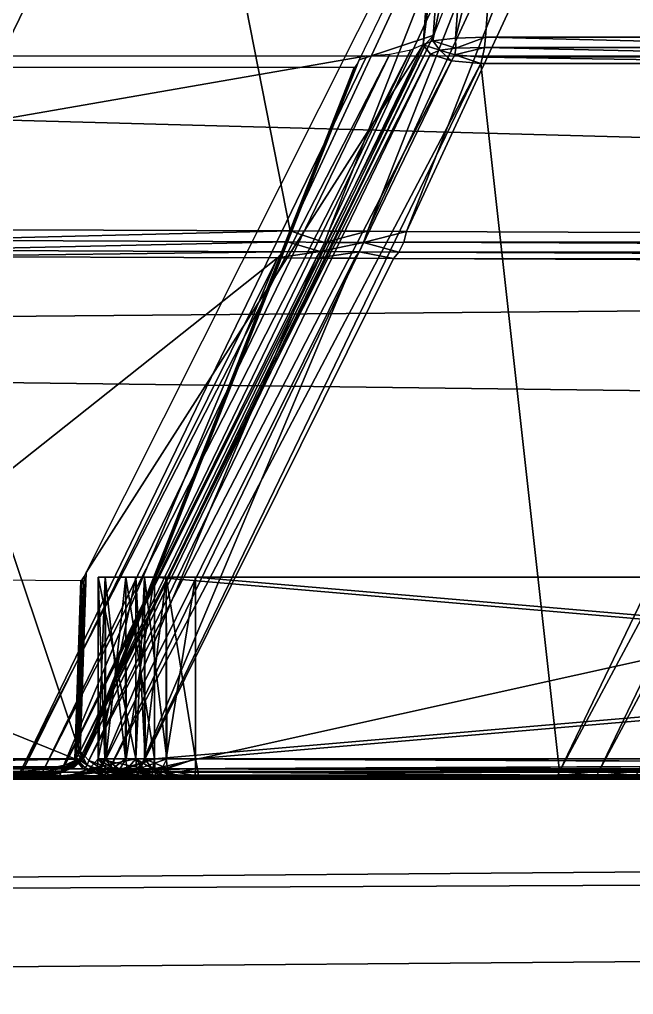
# Model space of a CAD drawing. Extents: x -2.99 to 2.93, y -1.11 to 1.11.
# Drawn here: x -0.8572 to -0.7954, y -1.0361 to -0.9382 of the extents above; entities that cross this region are included whole.
import ezdxf

# ---------------------------------------------------------------- set-up
doc = ezdxf.new("R2010")
doc.units = 0
doc.header["$MEASUREMENT"] = 0
doc.layers.get('0').update_dxf_attribs({"linetype": 'CONTINUOUS'})

msp = doc.modelspace()

# ---------------------------------------------------------------- linework, layer by layer
for points in [[(1.506239, 0.948588, 0.291763), (-1.177209, 0.970619, 0.345036), (-1.177209, -0.970619, 0.345036)], [(1.506239, 0.948588, 0.291763), (-1.177209, -0.970619, 0.345036), (1.506239, -0.948588, 0.291763)], [(-0.901293, -1.011485, 1.313827), (-0.874047, -0.942421, 1.320814), (-0.803942, -0.843534, 1.65087)], [(-0.901293, -1.011485, 1.313827), (-0.803942, -0.843534, 1.65087), (-0.820857, -0.85956, 1.702507)], [(-0.827215, -0.858813, 1.704721), (-2.924346, -1.01204, 1.403978), (-2.924059, -1.013067, 1.403741)], [(-0.827215, -0.858813, 1.704721), (-2.924059, -1.013067, 1.403741), (-0.826866, -0.859836, 1.704493)], [(-0.826866, -0.859836, 1.704493), (-2.924059, -1.013067, 1.403741), (-2.923221, -1.013829, 1.403096)], [(-0.826866, -0.859836, 1.704493), (-2.923221, -1.013829, 1.403096), (-0.825955, -0.860592, 1.703858)], [(-0.901293, -1.011485, 1.313827), (-0.821693, -0.859949, 1.703583), (-0.902052, -1.012298, 1.313868)], [(-0.902052, -1.012298, 1.313868), (-0.821693, -0.859949, 1.703583), (-0.823327, -0.860345, 1.704363)], [(-0.901293, -1.011485, 1.313827), (-0.820857, -0.85956, 1.702507), (-0.821693, -0.859949, 1.703583)], [(-0.825955, -0.860592, 1.703858), (-2.923221, -1.013829, 1.403096), (-2.922061, -1.014114, 1.402222)], [(-0.825955, -0.860592, 1.703858), (-2.922061, -1.014114, 1.402222), (-0.824733, -0.860873, 1.702993)], [(-0.824733, -0.860873, 1.702993), (-2.922061, -1.014114, 1.402222), (-2.900608, -1.014114, 1.386547)], [(-0.824733, -0.860873, 1.702993), (-2.900608, -1.014114, 1.386547), (-0.80328, -0.860873, 1.687318)], [(-0.905712, -1.013551, 1.313777), (-0.827909, -0.860931, 1.704621), (-0.908056, -1.013801, 1.313658)], [(-0.903604, -1.013024, 1.313851), (-0.82551, -0.86069, 1.704727), (-0.905712, -1.013551, 1.313777)], [(-0.905712, -1.013551, 1.313777), (-0.82551, -0.86069, 1.704727), (-0.827909, -0.860931, 1.704621)], [(-0.902052, -1.012298, 1.313868), (-0.823327, -0.860345, 1.704363), (-0.903604, -1.013024, 1.313851)], [(-0.903604, -1.013024, 1.313851), (-0.823327, -0.860345, 1.704363), (-0.82551, -0.86069, 1.704727)], [(-0.81552, -0.939746, 0.477099), (-0.788225, -0.870341, 0.484121), (-0.822997, -0.942222, 0.650955)], [(-0.874048, -0.95744, 1.446351), (-0.85651, -0.901347, 1.435881), (-0.880335, -0.945946, 1.433397)], [(-0.874048, -0.95744, 1.446351), (-0.847586, -0.904035, 1.452478), (-0.85651, -0.901347, 1.435881)], [(-0.847586, -0.904035, 1.452478), (-0.874048, -0.95744, 1.446351), (-0.872696, -0.95803, 1.447147)], [(-0.847586, -0.904035, 1.452478), (-0.872696, -0.95803, 1.447147), (-0.846309, -0.904194, 1.45336)], [(-0.846309, -0.904194, 1.45336), (-0.872696, -0.95803, 1.447147), (-0.870324, -0.958694, 1.447627)], [(-0.846309, -0.904194, 1.45336), (-0.870324, -0.958694, 1.447627), (-0.843805, -0.904319, 1.453921)], [(-0.843805, -0.904319, 1.453921), (-0.870324, -0.958694, 1.447627), (-0.867501, -0.959273, 1.447676)], [(-0.843805, -0.904319, 1.453921), (-0.867501, -0.959273, 1.447676), (-0.840765, -0.904376, 1.454006)], [(-0.840765, -0.904376, 1.454006), (-0.867501, -0.959273, 1.447676), (-0.829951, -0.959429, 1.445576)], [(-0.840765, -0.904376, 1.454006), (-0.829951, -0.959429, 1.445576), (-0.804491, -0.904527, 1.451977)], [(-0.804491, -0.904527, 1.451977), (-0.829951, -0.959429, 1.445576), (-0.826056, -0.959445, 1.445358)], [(-0.804491, -0.904527, 1.451977), (-0.826056, -0.959445, 1.445358), (-0.800596, -0.904543, 1.451759)], [(-0.800596, -0.904543, 1.451759), (-0.826056, -0.959445, 1.445358), (-0.822161, -0.959461, 1.445141)], [(-0.800596, -0.904543, 1.451759), (-0.822161, -0.959461, 1.445141), (-0.796701, -0.90456, 1.451541)], [(-0.796701, -0.90456, 1.451541), (-0.822161, -0.959461, 1.445141), (-0.818266, -0.959477, 1.444923)], [(-0.796701, -0.90456, 1.451541), (-0.818266, -0.959477, 1.444923), (-0.792806, -0.904576, 1.451324)], [(-0.792806, -0.904576, 1.451324), (-0.818266, -0.959477, 1.444923), (-0.615218, -0.960322, 1.433567)], [(-0.816569, -0.940708, 0.479368), (-0.850446, -0.993759, 0.647167), (-0.815345, -0.923799, 0.485816)], [(-0.816569, -0.940708, 0.479368), (-0.815345, -0.923799, 0.485816), (-0.814366, -0.923417, 0.48492)], [(-0.816569, -0.940708, 0.479368), (-0.814366, -0.923417, 0.48492), (-0.815608, -0.940328, 0.47847)], [(-0.815608, -0.940328, 0.47847), (-0.814366, -0.923417, 0.48492), (-0.812076, -0.923137, 0.484232)], [(-0.815608, -0.940328, 0.47847), (-0.812076, -0.923137, 0.484232), (-0.813317, -0.940049, 0.477779)], [(-0.813317, -0.940049, 0.477779), (-0.812076, -0.923137, 0.484232), (-0.809088, -0.923035, 0.483937)], [(-0.813317, -0.940049, 0.477779), (-0.809088, -0.923035, 0.483937), (-0.810328, -0.939949, 0.477487)], [(-0.76813, -0.939949, 0.476636), (-0.810328, -0.939949, 0.477487), (-0.809088, -0.923035, 0.483937)], [(-0.76813, -0.939949, 0.476636), (-0.809088, -0.923035, 0.483937), (-0.766891, -0.923035, 0.483087)], [(-0.81552, -0.939746, 0.477099), (-0.850292, -1.011628, 0.643933), (-0.851049, -1.01241, 0.643829)], [(-0.81552, -0.939746, 0.477099), (-0.851049, -1.01241, 0.643829), (-0.816284, -0.940543, 0.477028)], [(-0.81552, -0.939746, 0.477099), (-0.822997, -0.942222, 0.650955), (-0.850292, -1.011628, 0.643933)], [(-0.816569, -0.940708, 0.479368), (-0.815608, -0.940328, 0.47847), (-0.814907, -0.941244, 0.478153)], [(-0.815608, -0.940328, 0.47847), (-0.813317, -0.940049, 0.477779), (-0.813294, -0.941048, 0.477667)], [(-0.815608, -0.940328, 0.47847), (-0.813294, -0.941048, 0.477667), (-0.814907, -0.941244, 0.478153)], [(-0.810328, -0.939949, 0.477487), (-0.813294, -0.941048, 0.477667), (-0.813317, -0.940049, 0.477779)], [(-0.810328, -0.939949, 0.477487), (-0.810433, -0.94099, 0.477368), (-0.813294, -0.941048, 0.477667)], [(-0.768393, -0.940989, 0.476518), (-0.810433, -0.94099, 0.477368), (-0.810328, -0.939949, 0.477487)], [(-0.768393, -0.940989, 0.476518), (-0.810328, -0.939949, 0.477487), (-0.76813, -0.939949, 0.476636)], [(-0.817832, -0.941218, 0.476985), (-0.852597, -1.013086, 0.643787), (-0.854701, -1.013551, 0.643812)], [(-0.817832, -0.941218, 0.476985), (-0.854701, -1.013551, 0.643812), (-0.819929, -0.94167, 0.476978)], [(-0.816284, -0.940543, 0.477028), (-0.851049, -1.01241, 0.643829), (-0.852597, -1.013086, 0.643787)], [(-0.816284, -0.940543, 0.477028), (-0.852597, -1.013086, 0.643787), (-0.817832, -0.941218, 0.476985)], [(-0.816569, -0.940708, 0.479368), (-0.851051, -1.011686, 0.644106), (-0.850446, -0.993759, 0.647167)], [(-0.81584, -0.941648, 0.478998), (-0.851051, -1.011686, 0.644106), (-0.816569, -0.940708, 0.479368)], [(-0.816569, -0.940708, 0.479368), (-0.814907, -0.941244, 0.478153), (-0.81584, -0.941648, 0.478998)], [(-0.81372, -0.94234, 0.478696), (-0.81584, -0.941648, 0.478998), (-0.814907, -0.941244, 0.478153)], [(-0.813294, -0.941048, 0.477667), (-0.813414, -0.941731, 0.47794), (-0.814907, -0.941244, 0.478153)], [(-0.81372, -0.94234, 0.478696), (-0.814907, -0.941244, 0.478153), (-0.813414, -0.941731, 0.47794)], [(-0.810433, -0.94099, 0.477368), (-0.810604, -0.941961, 0.477757), (-0.813414, -0.941731, 0.47794)], [(-0.810433, -0.94099, 0.477368), (-0.813414, -0.941731, 0.47794), (-0.813294, -0.941048, 0.477667)], [(-0.768585, -0.941939, 0.476933), (-0.810604, -0.941961, 0.477757), (-0.810433, -0.94099, 0.477368)], [(-0.768585, -0.941939, 0.476933), (-0.810433, -0.94099, 0.477368), (-0.768393, -0.940989, 0.476518)], [(-1.235758, -1.013735, 0.651537), (-1.198941, -0.941828, 0.484602), (-0.822255, -0.941828, 0.477008)], [(-1.235758, -1.013735, 0.651537), (-0.822255, -0.941828, 0.477008), (-0.85704, -1.013735, 0.643902)], [(1.519711, -1.013825, 0.43063), (-1.198941, -1.036145, 0.484602), (-1.092673, -0.941828, 0.48246)], [(1.519711, -1.013825, 0.43063), (-1.092673, -0.941828, 0.48246), (1.420644, -0.941828, 0.43179)], [(-0.819929, -0.94167, 0.476978), (-0.854701, -1.013551, 0.643812), (-0.85704, -1.013735, 0.643902)], [(-0.819929, -0.94167, 0.476978), (-0.85704, -1.013735, 0.643902), (-0.822255, -0.941828, 0.477008)], [(-0.81584, -0.941648, 0.478998), (-0.850188, -1.012647, 0.643826), (-0.851051, -1.011686, 0.644106)], [(-0.823154, -0.942525, 0.651803), (-0.850292, -1.011628, 0.643933), (-0.822997, -0.942222, 0.650955)], [(-0.81372, -0.94234, 0.478696), (-0.850188, -1.012647, 0.643826), (-0.81584, -0.941648, 0.478998)], [(-0.81372, -0.94234, 0.478696), (-0.848078, -1.013387, 0.643666), (-0.850188, -1.012647, 0.643826)], [(-0.810793, -0.942593, 0.478545), (-0.848078, -1.013387, 0.643666), (-0.81372, -0.94234, 0.478696)], [(-0.810793, -0.942593, 0.478545), (-0.81372, -0.94234, 0.478696), (-0.813414, -0.941731, 0.47794)], [(-0.810793, -0.942593, 0.478545), (-0.813414, -0.941731, 0.47794), (-0.810604, -0.941961, 0.477757)], [(-0.768678, -0.942593, 0.477696), (-0.810793, -0.942593, 0.478545), (-0.810604, -0.941961, 0.477757)], [(-0.768678, -0.942593, 0.477696), (-0.810604, -0.941961, 0.477757), (-0.768585, -0.941939, 0.476933)], [(-0.85085, -1.01249, 0.647676), (-0.87432, -0.943013, 1.316923), (-0.901643, -1.01249, 1.309894)], [(-0.85085, -1.01249, 0.647676), (-0.823526, -0.943013, 0.654705), (-0.87432, -0.943013, 1.316923)], [(-0.823526, -0.943013, 0.654705), (-0.85085, -1.01249, 0.647676), (-0.850764, -1.012425, 0.646857)], [(-0.823526, -0.943013, 0.654705), (-0.850764, -1.012425, 0.646857), (-0.823441, -0.942953, 0.653832)], [(-0.823441, -0.942953, 0.653832), (-0.850764, -1.012425, 0.646857), (-0.850628, -1.012238, 0.645859)], [(-0.823441, -0.942953, 0.653832), (-0.850628, -1.012238, 0.645859), (-0.82331, -0.942781, 0.652813)], [(-0.82331, -0.942781, 0.652813), (-0.850628, -1.012238, 0.645859), (-0.850462, -1.011958, 0.644832)], [(-0.82331, -0.942781, 0.652813), (-0.850462, -1.011958, 0.644832), (-0.823154, -0.942525, 0.651803)], [(-0.823154, -0.942525, 0.651803), (-0.850462, -1.011958, 0.644832), (-0.850292, -1.011628, 0.643933)], [(-0.810793, -0.942593, 0.478545), (-0.845207, -1.013735, 0.643663), (-0.848078, -1.013387, 0.643666)], [(-0.810793, -0.942593, 0.478545), (-0.802876, -1.013735, 0.64281), (-0.845207, -1.013735, 0.643663)], [(-0.810793, -0.942593, 0.478545), (-0.768678, -0.942593, 0.477696), (-0.802876, -1.013735, 0.64281)], [(-0.802876, -1.013735, 0.64281), (-0.768678, -0.942593, 0.477696), (-0.764734, -0.942593, 0.477616)], [(-0.802876, -1.013735, 0.64281), (-0.764734, -0.942593, 0.477616), (-0.798932, -1.013735, 0.64273)], [(-0.798932, -1.013735, 0.64273), (-0.764734, -0.942593, 0.477616), (-0.76079, -0.942593, 0.477537)], [(-0.798932, -1.013735, 0.64273), (-0.76079, -0.942593, 0.477537), (-0.794988, -1.013735, 0.642651)], [(1.517788, -1.004836, 0.408547), (1.506239, -0.948588, 0.291763), (-1.177209, -0.970619, 0.345036)], [(-0.829951, -0.959429, 1.445576), (-0.867501, -0.959273, 1.447676), (-0.867808, -0.960356, 1.447287)], [(-0.829951, -0.959429, 1.445576), (-0.867808, -0.960356, 1.447287), (-0.830226, -0.960512, 1.445185)], [(-0.829951, -0.959429, 1.445576), (-0.830226, -0.960512, 1.445185), (-0.826481, -0.960578, 1.444976)], [(-0.829951, -0.959429, 1.445576), (-0.826481, -0.960578, 1.444976), (-0.826056, -0.959445, 1.445358)], [(-0.822161, -0.959461, 1.445141), (-0.826056, -0.959445, 1.445358), (-0.826481, -0.960578, 1.444976)], [(-0.822161, -0.959461, 1.445141), (-0.826481, -0.960578, 1.444976), (-0.822589, -0.960595, 1.444758)], [(-0.818266, -0.959477, 1.444923), (-0.822161, -0.959461, 1.445141), (-0.822589, -0.960595, 1.444758)], [(-0.818266, -0.959477, 1.444923), (-0.822589, -0.960595, 1.444758), (-0.818536, -0.960567, 1.444556)], [(-0.615218, -0.960322, 1.433567), (-0.818266, -0.959477, 1.444923), (-0.818536, -0.960567, 1.444556)], [(-0.830226, -0.960512, 1.445185), (-0.867808, -0.960356, 1.447287), (-0.868306, -0.961341, 1.44655)], [(-0.830226, -0.960512, 1.445185), (-0.868306, -0.961341, 1.44655), (-0.830682, -0.961521, 1.444457)], [(-0.830226, -0.960512, 1.445185), (-0.830682, -0.961521, 1.444457), (-0.826916, -0.961503, 1.444282)], [(-0.830226, -0.960512, 1.445185), (-0.826916, -0.961503, 1.444282), (-0.826481, -0.960578, 1.444976)], [(-0.826916, -0.961503, 1.444282), (-0.822589, -0.960595, 1.444758), (-0.826481, -0.960578, 1.444976)], [(-0.826916, -0.961503, 1.444282), (-0.823026, -0.961519, 1.444065), (-0.822589, -0.960595, 1.444758)], [(-0.819018, -0.961546, 1.443793), (-0.822589, -0.960595, 1.444758), (-0.823026, -0.961519, 1.444065)], [(-0.819018, -0.961546, 1.443793), (-0.818536, -0.960567, 1.444556), (-0.822589, -0.960595, 1.444758)], [(-0.615405, -0.961406, 1.433171), (-0.818536, -0.960567, 1.444556), (-0.819018, -0.961546, 1.443793)], [(-0.615218, -0.960322, 1.433567), (-0.818536, -0.960567, 1.444556), (-0.615405, -0.961406, 1.433171)], [(-0.831218, -0.962134, 1.443547), (-0.868869, -0.961977, 1.445652), (-0.896368, -1.013801, 1.31313)], [(-0.830682, -0.961521, 1.444457), (-0.868306, -0.961341, 1.44655), (-0.868869, -0.961977, 1.445652)], [(-0.830682, -0.961521, 1.444457), (-0.868869, -0.961977, 1.445652), (-0.831218, -0.962134, 1.443547)], [(-0.831218, -0.962134, 1.443547), (-0.82733, -0.96215, 1.443329), (-0.826916, -0.961503, 1.444282)], [(-0.831218, -0.962134, 1.443547), (-0.826916, -0.961503, 1.444282), (-0.830682, -0.961521, 1.444457)], [(-0.82733, -0.96215, 1.443329), (-0.823026, -0.961519, 1.444065), (-0.826916, -0.961503, 1.444282)], [(-0.82733, -0.96215, 1.443329), (-0.823443, -0.962166, 1.443112), (-0.823026, -0.961519, 1.444065)], [(-0.819555, -0.962183, 1.442894), (-0.823026, -0.961519, 1.444065), (-0.823443, -0.962166, 1.443112)], [(-0.819555, -0.962183, 1.442894), (-0.819018, -0.961546, 1.443793), (-0.823026, -0.961519, 1.444065)], [(-0.615762, -0.962415, 1.432437), (-0.819018, -0.961546, 1.443793), (-0.819555, -0.962183, 1.442894)], [(-0.615405, -0.961406, 1.433171), (-0.819018, -0.961546, 1.443793), (-0.615762, -0.962415, 1.432437)], [(-0.831218, -0.962134, 1.443547), (-0.896368, -1.013801, 1.31313), (-0.856887, -1.0138, 1.311346)], [(-0.852991, -1.013801, 1.31117), (-0.831218, -0.962134, 1.443547), (-0.856887, -1.0138, 1.311346)], [(-0.852991, -1.013801, 1.31117), (-0.82733, -0.96215, 1.443329), (-0.831218, -0.962134, 1.443547)], [(-0.849095, -1.0138, 1.310994), (-0.82733, -0.96215, 1.443329), (-0.852991, -1.013801, 1.31117)], [(-0.849095, -1.0138, 1.310994), (-0.823443, -0.962166, 1.443112), (-0.82733, -0.96215, 1.443329)], [(-0.8452, -1.013801, 1.310818), (-0.823443, -0.962166, 1.443112), (-0.849095, -1.0138, 1.310994)], [(-0.8452, -1.013801, 1.310818), (-0.819555, -0.962183, 1.442894), (-0.823443, -0.962166, 1.443112)], [(-0.615762, -0.962415, 1.432437), (-0.819555, -0.962183, 1.442894), (-0.61621, -0.963029, 1.431522)], [(1.517788, -1.004836, 0.408547), (-1.177209, -0.970619, 0.345036), (-1.195613, -1.027114, 0.462414)], [(-0.851575, -1.012471, 0.64784), (-0.896671, -1.012471, 1.234562), (-0.896668, -0.994211, 1.234562)], [(-0.851575, -1.012471, 0.64784), (-0.896668, -0.994211, 1.234562), (-0.850989, -0.994538, 0.650901)], [(-0.851448, -1.012357, 0.646641), (-0.850861, -0.994433, 0.649693), (-0.850662, -0.994148, 0.648326)], [(-0.851448, -1.012357, 0.646641), (-0.850662, -0.994148, 0.648326), (-0.851257, -1.012069, 0.645275)], [(-0.851257, -1.012069, 0.645275), (-0.850662, -0.994148, 0.648326), (-0.850446, -0.993759, 0.647167)], [(-0.851257, -1.012069, 0.645275), (-0.850446, -0.993759, 0.647167), (-0.851051, -1.011686, 0.644106)], [(-0.849254, -1.012471, 1.283017), (-0.845447, -1.012471, 1.236195), (-0.845447, -0.99421, 1.236195)], [(-0.849254, -1.012471, 1.283017), (-0.845447, -0.99421, 1.236195), (-0.849254, -0.99421, 1.283017)], [(-0.849254, -1.012471, 1.283017), (-0.849254, -0.99421, 1.283017), (-0.84855, -0.99421, 1.283934)], [(-0.849254, -1.012471, 1.283017), (-0.84855, -0.99421, 1.283934), (-0.84846, -1.012471, 1.283916)], [(-0.845447, -1.012471, 1.236195), (-0.849254, -1.012471, 1.283017), (-0.849254, -0.99421, 1.283017)], [(-0.845447, -1.012471, 1.236195), (-0.849254, -0.99421, 1.283017), (-0.845447, -0.99421, 1.236195)], [(-0.848567, -1.012471, 1.283939), (-0.84855, -0.99421, 1.283934), (-0.849254, -0.99421, 1.283017)], [(-0.848567, -1.012471, 1.283939), (-0.849254, -0.99421, 1.283017), (-0.849254, -1.012471, 1.283017)], [(-0.846484, -1.012471, 1.284543), (-0.84855, -0.99421, 1.283934), (-0.848567, -1.012471, 1.283939)], [(-0.84846, -1.012471, 1.283916), (-0.84855, -0.99421, 1.283934), (-0.846473, -0.99421, 1.284537)], [(-0.846484, -1.012471, 1.284543), (-0.846473, -0.99421, 1.284537), (-0.84855, -0.99421, 1.283934)], [(-0.84846, -1.012471, 1.283916), (-0.846473, -0.99421, 1.284537), (-0.846425, -1.012471, 1.284506)], [(-0.843578, -1.012471, 1.284663), (-0.846473, -0.99421, 1.284537), (-0.846484, -1.012471, 1.284543)], [(-0.846425, -1.012471, 1.284506), (-0.846473, -0.99421, 1.284537), (-0.843578, -0.99421, 1.284663)], [(-0.843578, -1.012471, 1.284663), (-0.843578, -0.99421, 1.284663), (-0.846473, -0.99421, 1.284537)], [(-0.846425, -1.012471, 1.284506), (-0.843578, -0.99421, 1.284663), (-0.843578, -1.012471, 1.284663)], [(-0.844508, -1.012471, 1.235226), (-0.844588, -0.99421, 1.23521), (-0.845447, -0.99421, 1.236195)], [(-0.844508, -1.012471, 1.235226), (-0.845447, -0.99421, 1.236195), (-0.845447, -1.012471, 1.236195)], [(-0.845447, -1.012471, 1.236195), (-0.845447, -0.99421, 1.236195), (-0.844588, -0.99421, 1.23521)], [(-0.845447, -1.012471, 1.236195), (-0.844588, -0.99421, 1.23521), (-0.844602, -1.012471, 1.235208)], [(-0.844602, -1.012471, 1.235208), (-0.844588, -0.99421, 1.23521), (-0.842395, -0.99421, 1.234423)], [(-0.844602, -1.012471, 1.235208), (-0.842395, -0.99421, 1.234423), (-0.842404, -1.012471, 1.234418)], [(-0.842338, -1.012471, 1.234446), (-0.842395, -0.99421, 1.234423), (-0.844588, -0.99421, 1.23521)], [(-0.842338, -1.012471, 1.234446), (-0.844588, -0.99421, 1.23521), (-0.844508, -1.012471, 1.235226)], [(-0.631555, -1.012471, 1.275288), (-0.843578, -1.012471, 1.284663), (-0.843578, -0.99421, 1.284663)], [(-0.631555, -1.012471, 1.275288), (-0.843578, -0.99421, 1.284663), (-0.631555, -0.99421, 1.275288)], [(-0.843578, -1.012471, 1.284663), (-0.631555, -1.012471, 1.275288), (-0.631555, -0.99421, 1.275288)], [(-0.843578, -1.012471, 1.284663), (-0.631555, -0.99421, 1.275288), (-0.843578, -0.99421, 1.284663)], [(-0.842404, -1.012471, 1.234418), (-0.842395, -0.99421, 1.234423), (-0.839456, -0.99421, 1.234044)], [(-0.842404, -1.012471, 1.234418), (-0.839456, -0.99421, 1.234044), (-0.839456, -1.012471, 1.234044)], [(-0.839456, -1.012471, 1.234044), (-0.839456, -0.99421, 1.234044), (-0.842395, -0.99421, 1.234423)], [(-0.839456, -1.012471, 1.234044), (-0.842395, -0.99421, 1.234423), (-0.842338, -1.012471, 1.234446)], [(-0.839456, -1.012471, 1.234044), (-0.626454, -1.012471, 1.225052), (-0.626454, -0.99421, 1.225052)], [(-0.839456, -1.012471, 1.234044), (-0.626454, -0.99421, 1.225052), (-0.839456, -0.99421, 1.234044)], [(-0.626454, -1.012471, 1.225052), (-0.839456, -1.012471, 1.234044), (-0.839456, -0.99421, 1.234044)], [(-0.626454, -1.012471, 1.225052), (-0.839456, -0.99421, 1.234044), (-0.626454, -0.99421, 1.225052)], [(-0.851575, -1.012471, 0.64784), (-0.850989, -0.994538, 0.650901), (-0.850861, -0.994433, 0.649693)], [(-0.851575, -1.012471, 0.64784), (-0.850861, -0.994433, 0.649693), (-0.851448, -1.012357, 0.646641)], [(1.519711, -1.013825, 0.43063), (1.517788, -1.004836, 0.408547), (-1.195613, -1.027114, 0.462414)], [(-0.850462, -1.011958, 0.644832), (-0.850628, -1.012238, 0.645859), (-0.851599, -1.013023, 0.645762)], [(-0.850462, -1.011958, 0.644832), (-0.851599, -1.013023, 0.645762), (-0.851442, -1.012753, 0.644802)], [(-0.850292, -1.011628, 0.643933), (-0.850462, -1.011958, 0.644832), (-0.851442, -1.012753, 0.644802)], [(-0.850292, -1.011628, 0.643933), (-0.851442, -1.012753, 0.644802), (-0.851049, -1.01241, 0.643829)], [(-0.851051, -1.011686, 0.644106), (-0.850363, -1.013106, 0.645094), (-0.851257, -1.012069, 0.645275)], [(-0.851051, -1.011686, 0.644106), (-0.850188, -1.012647, 0.643826), (-0.850363, -1.013106, 0.645094)], [(-0.85085, -1.01249, 0.647676), (-0.901643, -1.01249, 1.309894), (-0.902401, -1.013259, 1.309911)], [(-0.85085, -1.01249, 0.647676), (-0.902401, -1.013259, 1.309911), (-0.851605, -1.013259, 0.647662)], [(-0.850735, -1.013467, 0.647675), (-0.895791, -1.013467, 1.234467), (-0.896671, -1.012471, 1.234562)], [(-0.850735, -1.013467, 0.647675), (-0.896671, -1.012471, 1.234562), (-0.851575, -1.012471, 0.64784)], [(-0.851442, -1.012753, 0.644802), (-0.851599, -1.013023, 0.645762), (-0.852917, -1.013671, 0.645695)], [(-0.851442, -1.012753, 0.644802), (-0.852917, -1.013671, 0.645695), (-0.852765, -1.013407, 0.644738)], [(-0.851049, -1.01241, 0.643829), (-0.851442, -1.012753, 0.644802), (-0.852765, -1.013407, 0.644738)], [(-0.851049, -1.01241, 0.643829), (-0.852765, -1.013407, 0.644738), (-0.852597, -1.013086, 0.643787)], [(-0.85085, -1.01249, 0.647676), (-0.851719, -1.013176, 0.646713), (-0.850764, -1.012425, 0.646857)], [(-0.850764, -1.012425, 0.646857), (-0.851719, -1.013176, 0.646713), (-0.851599, -1.013023, 0.645762)], [(-0.85085, -1.01249, 0.647676), (-0.851605, -1.013259, 0.647662), (-0.851719, -1.013176, 0.646713)], [(-0.850764, -1.012425, 0.646857), (-0.851599, -1.013023, 0.645762), (-0.850628, -1.012238, 0.645859)], [(-0.851575, -1.012471, 0.64784), (-0.851448, -1.012357, 0.646641), (-0.850548, -1.013383, 0.646393)], [(-0.851575, -1.012471, 0.64784), (-0.850548, -1.013383, 0.646393), (-0.850735, -1.013467, 0.647675)], [(-0.851448, -1.012357, 0.646641), (-0.851257, -1.012069, 0.645275), (-0.850363, -1.013106, 0.645094)], [(-0.851448, -1.012357, 0.646641), (-0.850363, -1.013106, 0.645094), (-0.850548, -1.013383, 0.646393)], [(-0.850188, -1.012647, 0.643826), (-0.848404, -1.013786, 0.644938), (-0.850363, -1.013106, 0.645094)], [(-0.850188, -1.012647, 0.643826), (-0.848078, -1.013387, 0.643666), (-0.848404, -1.013786, 0.644938)], [(-0.849254, -1.012471, 1.283017), (-0.849356, -1.013542, 1.28417), (-0.850134, -1.013467, 1.283101)], [(-0.850134, -1.013467, 1.283101), (-0.846328, -1.013467, 1.236291), (-0.845447, -1.012471, 1.236195)], [(-0.850134, -1.013467, 1.283101), (-0.845447, -1.012471, 1.236195), (-0.849254, -1.012471, 1.283017)], [(-0.849254, -1.012471, 1.283017), (-0.84846, -1.012471, 1.283916), (-0.849356, -1.013542, 1.28417)], [(-0.84846, -1.012471, 1.283916), (-0.847109, -1.013542, 1.284822), (-0.849356, -1.013542, 1.28417)], [(-0.849254, -1.012471, 1.283017), (-0.84845, -1.013484, 1.282973), (-0.847782, -1.013441, 1.283856)], [(-0.849254, -1.012471, 1.283017), (-0.847782, -1.013441, 1.283856), (-0.848567, -1.012471, 1.283939)], [(-0.849254, -1.012471, 1.283017), (-0.845447, -1.012471, 1.236195), (-0.844645, -1.013484, 1.236169)], [(-0.849254, -1.012471, 1.283017), (-0.844645, -1.013484, 1.236169), (-0.84845, -1.013484, 1.282973)], [(-0.846484, -1.012471, 1.284543), (-0.848567, -1.012471, 1.283939), (-0.847782, -1.013441, 1.283856)], [(-0.84846, -1.012471, 1.283916), (-0.846425, -1.012471, 1.284506), (-0.847109, -1.013542, 1.284822)], [(-0.846484, -1.012471, 1.284543), (-0.847782, -1.013441, 1.283856), (-0.846315, -1.013441, 1.284281)], [(-0.843578, -1.012471, 1.284663), (-0.84374, -1.013467, 1.284956), (-0.847109, -1.013542, 1.284822)], [(-0.843578, -1.012471, 1.284663), (-0.847109, -1.013542, 1.284822), (-0.846425, -1.012471, 1.284506)], [(-0.843578, -1.012471, 1.284663), (-0.846484, -1.012471, 1.284543), (-0.846315, -1.013441, 1.284281)], [(-0.845447, -1.012471, 1.236195), (-0.846328, -1.013467, 1.236291), (-0.845361, -1.013542, 1.235083)], [(-0.843578, -1.012471, 1.284663), (-0.846315, -1.013441, 1.284281), (-0.843532, -1.013484, 1.2844)], [(-0.845447, -1.012471, 1.236195), (-0.845361, -1.013542, 1.235083), (-0.844508, -1.012471, 1.235226)], [(-0.845447, -1.012471, 1.236195), (-0.844602, -1.012471, 1.235208), (-0.843826, -1.013441, 1.235222)], [(-0.845447, -1.012471, 1.236195), (-0.843826, -1.013441, 1.235222), (-0.844645, -1.013484, 1.236169)], [(-0.842338, -1.012471, 1.234446), (-0.844508, -1.012471, 1.235226), (-0.845361, -1.013542, 1.235083)], [(-0.842338, -1.012471, 1.234446), (-0.845361, -1.013542, 1.235083), (-0.842863, -1.013542, 1.234187)], [(-0.844602, -1.012471, 1.235208), (-0.842404, -1.012471, 1.234418), (-0.842278, -1.013441, 1.234666)], [(-0.844602, -1.012471, 1.235208), (-0.842278, -1.013441, 1.234666), (-0.843826, -1.013441, 1.235222)], [(-0.843578, -1.012471, 1.284663), (-0.631781, -1.013467, 1.275583), (-0.84374, -1.013467, 1.284956)], [(-0.843578, -1.012471, 1.284663), (-0.631555, -1.012471, 1.275288), (-0.631781, -1.013467, 1.275583)], [(-0.843532, -1.013484, 1.2844), (-0.631555, -1.012471, 1.275288), (-0.843578, -1.012471, 1.284663)], [(-0.843532, -1.013484, 1.2844), (-0.631555, -1.013484, 1.275026), (-0.631555, -1.012471, 1.275288)], [(-0.839456, -1.012471, 1.234044), (-0.842338, -1.012471, 1.234446), (-0.842863, -1.013542, 1.234187)], [(-0.839456, -1.012471, 1.234044), (-0.842863, -1.013542, 1.234187), (-0.839253, -1.013467, 1.233751)], [(-0.839456, -1.012471, 1.234044), (-0.842278, -1.013441, 1.234666), (-0.842404, -1.012471, 1.234418)], [(-0.839456, -1.012471, 1.234044), (-0.839455, -1.013484, 1.234305), (-0.842278, -1.013441, 1.234666)], [(-0.839253, -1.013467, 1.233751), (-0.626454, -1.012471, 1.225052), (-0.839456, -1.012471, 1.234044)], [(-0.839456, -1.012471, 1.234044), (-0.626454, -1.012471, 1.225052), (-0.626506, -1.013484, 1.225315)], [(-0.839456, -1.012471, 1.234044), (-0.626506, -1.013484, 1.225315), (-0.839455, -1.013484, 1.234305)], [(-0.839253, -1.013467, 1.233751), (-0.626286, -1.013467, 1.22476), (-0.626454, -1.012471, 1.225052)], [(-0.857157, -1.014028, 0.644726), (-1.235758, -1.013735, 0.651537), (-0.85704, -1.013735, 0.643902)], [(1.519711, -1.013825, 0.43063), (-1.195613, -1.027114, 0.462414), (-1.198941, -1.036145, 0.484602)], [(-0.853141, -1.013911, 0.64764), (-0.90394, -1.013911, 1.309927), (-0.906026, -1.014347, 1.309937)], [(-0.853141, -1.013911, 0.64764), (-0.906026, -1.014347, 1.309937), (-0.855224, -1.014347, 0.647615)], [(-0.851605, -1.013259, 0.647662), (-0.902401, -1.013259, 1.309911), (-0.90394, -1.013911, 1.309927)], [(-0.851605, -1.013259, 0.647662), (-0.90394, -1.013911, 1.309927), (-0.853141, -1.013911, 0.64764)], [(-0.896409, -1.014142, 1.31197), (-0.856959, -1.014142, 1.310187), (-0.856887, -1.0138, 1.311346)], [(-0.896409, -1.014142, 1.31197), (-0.856887, -1.0138, 1.311346), (-0.896368, -1.013801, 1.31313)], [(-0.848631, -1.014199, 0.647499), (-0.893659, -1.014199, 1.234368), (-0.895791, -1.013467, 1.234467)], [(-0.848631, -1.014199, 0.647499), (-0.895791, -1.013467, 1.234467), (-0.850735, -1.013467, 0.647675)], [(-0.85704, -1.013735, 0.643902), (-0.854791, -1.013788, 0.644752), (-0.857157, -1.014028, 0.644726)], [(-0.857157, -1.014028, 0.644726), (-0.854791, -1.013788, 0.644752), (-0.854931, -1.014042, 0.64569)], [(-0.85704, -1.013735, 0.643902), (-0.854701, -1.013551, 0.643812), (-0.854791, -1.013788, 0.644752)], [(-0.856887, -1.0138, 1.311346), (-0.856959, -1.014142, 1.310187), (-0.853109, -1.01416, 1.309973)], [(-0.856887, -1.0138, 1.311346), (-0.853109, -1.01416, 1.309973), (-0.852991, -1.013801, 1.31117)], [(-0.855224, -1.014347, 0.647615), (-0.855052, -1.014186, 0.646648), (-0.853037, -1.01382, 0.646665)], [(-0.855224, -1.014347, 0.647615), (-0.853037, -1.01382, 0.646665), (-0.853141, -1.013911, 0.64764)], [(-0.855052, -1.014186, 0.646648), (-0.854931, -1.014042, 0.64569), (-0.852917, -1.013671, 0.645695)], [(-0.855052, -1.014186, 0.646648), (-0.852917, -1.013671, 0.645695), (-0.853037, -1.01382, 0.646665)], [(-0.854791, -1.013788, 0.644752), (-0.852917, -1.013671, 0.645695), (-0.854931, -1.014042, 0.64569)], [(-0.854701, -1.013551, 0.643812), (-0.852765, -1.013407, 0.644738), (-0.854791, -1.013788, 0.644752)], [(-0.854791, -1.013788, 0.644752), (-0.852765, -1.013407, 0.644738), (-0.852917, -1.013671, 0.645695)], [(-0.854701, -1.013551, 0.643812), (-0.852597, -1.013086, 0.643787), (-0.852765, -1.013407, 0.644738)], [(-0.851605, -1.013259, 0.647662), (-0.853141, -1.013911, 0.64764), (-0.853037, -1.01382, 0.646665)], [(-0.849095, -1.0138, 1.310994), (-0.852991, -1.013801, 1.31117), (-0.853109, -1.01416, 1.309973)], [(-0.849095, -1.0138, 1.310994), (-0.853109, -1.01416, 1.309973), (-0.849199, -1.01416, 1.309796)], [(-0.851605, -1.013259, 0.647662), (-0.853037, -1.01382, 0.646665), (-0.851719, -1.013176, 0.646713)], [(-0.851719, -1.013176, 0.646713), (-0.853037, -1.01382, 0.646665), (-0.852917, -1.013671, 0.645695)], [(-0.851719, -1.013176, 0.646713), (-0.852917, -1.013671, 0.645695), (-0.851599, -1.013023, 0.645762)], [(-0.852266, -1.014199, 1.283186), (-0.850134, -1.013467, 1.283101), (-0.849356, -1.013542, 1.28417)], [(-0.852266, -1.014199, 1.283186), (-0.84846, -1.014199, 1.236389), (-0.846328, -1.013467, 1.236291)], [(-0.852266, -1.014199, 1.283186), (-0.846328, -1.013467, 1.236291), (-0.850134, -1.013467, 1.283101)], [(-0.852266, -1.014199, 1.283186), (-0.849356, -1.013542, 1.28417), (-0.851753, -1.014225, 1.2844)], [(-0.847553, -1.014225, 1.285619), (-0.851753, -1.014225, 1.2844), (-0.849356, -1.013542, 1.28417)], [(-0.848631, -1.014199, 0.647499), (-0.850735, -1.013467, 0.647675), (-0.850548, -1.013383, 0.646393)], [(-0.848591, -1.01406, 0.646231), (-0.850548, -1.013383, 0.646393), (-0.850363, -1.013106, 0.645094)], [(-0.848631, -1.014199, 0.647499), (-0.850548, -1.013383, 0.646393), (-0.848591, -1.01406, 0.646231)], [(-0.848591, -1.01406, 0.646231), (-0.850363, -1.013106, 0.645094), (-0.848404, -1.013786, 0.644938)], [(-0.849356, -1.013542, 1.28417), (-0.847109, -1.013542, 1.284822), (-0.847553, -1.014225, 1.285619)], [(-0.8452, -1.013801, 1.310818), (-0.849095, -1.0138, 1.310994), (-0.849199, -1.01416, 1.309796)], [(-0.8452, -1.013801, 1.310818), (-0.849199, -1.01416, 1.309796), (-0.845226, -1.014148, 1.30967)], [(-0.845382, -1.014108, 0.644808), (-0.848591, -1.01406, 0.646231), (-0.848404, -1.013786, 0.644938)], [(-0.846328, -1.013467, 1.236291), (-0.84846, -1.014199, 1.236389), (-0.847737, -1.014225, 1.235054)], [(-0.84845, -1.013484, 1.282973), (-0.846255, -1.013965, 1.283782), (-0.847782, -1.013441, 1.283856)], [(-0.84845, -1.013484, 1.282973), (-0.84628, -1.014229, 1.282868), (-0.846255, -1.013965, 1.283782)], [(-0.84845, -1.013484, 1.282973), (-0.844645, -1.013484, 1.236169), (-0.842477, -1.014229, 1.236086)], [(-0.84845, -1.013484, 1.282973), (-0.842477, -1.014229, 1.236086), (-0.84628, -1.014229, 1.282868)], [(-0.845207, -1.013735, 0.643663), (-0.848404, -1.013786, 0.644938), (-0.848078, -1.013387, 0.643666)], [(-0.845207, -1.013735, 0.643663), (-0.845382, -1.014108, 0.644808), (-0.848404, -1.013786, 0.644938)], [(-0.846315, -1.013441, 1.284281), (-0.847782, -1.013441, 1.283856), (-0.846255, -1.013965, 1.283782)], [(-0.846328, -1.013467, 1.236291), (-0.847737, -1.014225, 1.235054), (-0.845361, -1.013542, 1.235083)], [(-0.845361, -1.013542, 1.235083), (-0.847737, -1.014225, 1.235054), (-0.847224, -1.014363, 1.233727)], [(-0.84374, -1.013467, 1.284956), (-0.843769, -1.014199, 1.285651), (-0.847553, -1.014225, 1.285619)], [(-0.84374, -1.013467, 1.284956), (-0.847553, -1.014225, 1.285619), (-0.847109, -1.013542, 1.284822)], [(-0.845361, -1.013542, 1.235083), (-0.847224, -1.014363, 1.233727), (-0.843197, -1.014225, 1.233425)], [(-0.843446, -1.014229, 1.28369), (-0.843532, -1.013484, 1.2844), (-0.846315, -1.013441, 1.284281)], [(-0.843446, -1.014229, 1.28369), (-0.846315, -1.013441, 1.284281), (-0.846255, -1.013965, 1.283782)], [(-0.803043, -1.014115, 0.643942), (-0.845382, -1.014108, 0.644808), (-0.845207, -1.013735, 0.643663)], [(-0.843197, -1.014225, 1.233425), (-0.842863, -1.013542, 1.234187), (-0.845361, -1.013542, 1.235083)], [(-0.845226, -1.014148, 1.30967), (-0.633817, -1.014142, 1.300104), (-0.633791, -1.013801, 1.301265)], [(-0.845226, -1.014148, 1.30967), (-0.633791, -1.013801, 1.301265), (-0.8452, -1.013801, 1.310818)], [(-0.803043, -1.014115, 0.643942), (-0.845207, -1.013735, 0.643663), (-0.802876, -1.013735, 0.64281)], [(-0.842477, -1.014229, 1.236086), (-0.844645, -1.013484, 1.236169), (-0.843826, -1.013441, 1.235222)], [(-0.842477, -1.014229, 1.236086), (-0.843826, -1.013441, 1.235222), (-0.8423, -1.013965, 1.235164)], [(-0.842278, -1.013441, 1.234666), (-0.8423, -1.013965, 1.235164), (-0.843826, -1.013441, 1.235222)], [(-0.84374, -1.013467, 1.284956), (-0.631882, -1.014199, 1.276282), (-0.843769, -1.014199, 1.285651)], [(-0.84374, -1.013467, 1.284956), (-0.631781, -1.013467, 1.275583), (-0.631882, -1.014199, 1.276282)], [(-0.843446, -1.014229, 1.28369), (-0.631555, -1.013484, 1.275026), (-0.843532, -1.013484, 1.2844)], [(-0.843446, -1.014229, 1.28369), (-0.631513, -1.014229, 1.274319), (-0.631555, -1.013484, 1.275026)], [(-0.839171, -1.014199, 1.233054), (-0.842863, -1.013542, 1.234187), (-0.843197, -1.014225, 1.233425)], [(-0.839171, -1.014199, 1.233054), (-0.839253, -1.013467, 1.233751), (-0.842863, -1.013542, 1.234187)], [(-0.839455, -1.013484, 1.234305), (-0.8423, -1.013965, 1.235164), (-0.842278, -1.013441, 1.234666)], [(-0.839455, -1.013484, 1.234305), (-0.839486, -1.014229, 1.235012), (-0.8423, -1.013965, 1.235164)], [(-0.839455, -1.013484, 1.234305), (-0.626606, -1.014229, 1.226025), (-0.839486, -1.014229, 1.235012)], [(-0.839455, -1.013484, 1.234305), (-0.626506, -1.013484, 1.225315), (-0.626606, -1.014229, 1.226025)], [(-0.839171, -1.014199, 1.233054), (-0.626286, -1.013467, 1.22476), (-0.839253, -1.013467, 1.233751)], [(-0.839171, -1.014199, 1.233054), (-0.626244, -1.014199, 1.224064), (-0.626286, -1.013467, 1.22476)], [(-0.802876, -1.013735, 0.64281), (-0.79913, -1.014129, 0.643915), (-0.803043, -1.014115, 0.643942)], [(-0.802876, -1.013735, 0.64281), (-0.798932, -1.013735, 0.64273), (-0.79913, -1.014129, 0.643915)], [(-0.798932, -1.013735, 0.64273), (-0.795191, -1.014129, 0.643836), (-0.79913, -1.014129, 0.643915)], [(-0.798932, -1.013735, 0.64273), (-0.794988, -1.013735, 0.642651), (-0.795191, -1.014129, 0.643836)], [(-0.855224, -1.014347, 0.647615), (-0.906026, -1.014347, 1.309937), (-0.90834, -1.0145, 1.309942)], [(-0.855224, -1.014347, 0.647615), (-0.90834, -1.0145, 1.309942), (-0.857536, -1.0145, 0.647588)], [(-0.896525, -1.0145, 1.309408), (-0.857057, -1.014408, 1.308817), (-0.896467, -1.014398, 1.310608)], [(-0.896525, -1.0145, 1.309408), (-0.857143, -1.0145, 1.307629), (-0.857057, -1.014408, 1.308817)], [(-0.894949, -1.0145, 1.288858), (-0.857143, -1.0145, 1.307629), (-0.896525, -1.0145, 1.309408)], [(-0.896467, -1.014398, 1.310608), (-0.857057, -1.014408, 1.308817), (-0.856959, -1.014142, 1.310187)], [(-0.896467, -1.014398, 1.310608), (-0.856959, -1.014142, 1.310187), (-0.896409, -1.014142, 1.31197)], [(-0.894949, -1.0145, 1.288858), (-0.855474, -1.0145, 1.287112), (-0.857143, -1.0145, 1.307629)], [(-0.89485, -1.0145, 1.287571), (-0.855474, -1.0145, 1.287112), (-0.894949, -1.0145, 1.288858)], [(-0.894752, -1.0145, 1.286285), (-0.85537, -1.0145, 1.285826), (-0.89485, -1.0145, 1.287571)], [(-0.89485, -1.0145, 1.287571), (-0.85537, -1.0145, 1.285826), (-0.855474, -1.0145, 1.287112)], [(-0.894653, -1.0145, 1.284999), (-0.855265, -1.0145, 1.284539), (-0.894752, -1.0145, 1.286285)], [(-0.894752, -1.0145, 1.286285), (-0.855265, -1.0145, 1.284539), (-0.85537, -1.0145, 1.285826)], [(-0.891059, -1.0145, 1.238144), (-0.85516, -1.0145, 1.283253), (-0.894653, -1.0145, 1.284999)], [(-0.894653, -1.0145, 1.284999), (-0.85516, -1.0145, 1.283253), (-0.855265, -1.0145, 1.284539)], [(-0.845744, -1.0145, 0.647351), (-0.890764, -1.0145, 1.234289), (-0.893659, -1.014199, 1.234368)], [(-0.845744, -1.0145, 0.647351), (-0.893659, -1.014199, 1.234368), (-0.848631, -1.014199, 0.647499)], [(-0.891059, -1.0145, 1.238144), (-0.851356, -1.0145, 1.236468), (-0.85516, -1.0145, 1.283253)], [(-0.890961, -1.0145, 1.236859), (-0.851356, -1.0145, 1.236468), (-0.891059, -1.0145, 1.238144)], [(-0.890862, -1.0145, 1.235574), (-0.851251, -1.0145, 1.235183), (-0.890961, -1.0145, 1.236859)], [(-0.890961, -1.0145, 1.236859), (-0.851251, -1.0145, 1.235183), (-0.851356, -1.0145, 1.236468)], [(-0.890764, -1.0145, 1.234289), (-0.851147, -1.0145, 1.233897), (-0.890862, -1.0145, 1.235574)], [(-0.890862, -1.0145, 1.235574), (-0.851147, -1.0145, 1.233897), (-0.851251, -1.0145, 1.235183)], [(-0.845744, -1.0145, 0.647351), (-0.851042, -1.0145, 1.232612), (-0.890764, -1.0145, 1.234289)], [(-0.890764, -1.0145, 1.234289), (-0.851042, -1.0145, 1.232612), (-0.851147, -1.0145, 1.233897)], [(-0.857536, -1.0145, 0.647588), (-0.857426, -1.014442, 0.646721), (-0.855052, -1.014186, 0.646648)], [(-0.857536, -1.0145, 0.647588), (-0.855052, -1.014186, 0.646648), (-0.855224, -1.014347, 0.647615)], [(-0.857426, -1.014442, 0.646721), (-0.857293, -1.014276, 0.645716), (-0.854931, -1.014042, 0.64569)], [(-0.857426, -1.014442, 0.646721), (-0.854931, -1.014042, 0.64569), (-0.855052, -1.014186, 0.646648)], [(-0.857157, -1.014028, 0.644726), (-0.854931, -1.014042, 0.64569), (-0.857293, -1.014276, 0.645716)], [(-0.857143, -1.0145, 1.307629), (-0.853203, -1.0145, 1.307451), (-0.853188, -1.0144, 1.308696)], [(-0.857143, -1.0145, 1.307629), (-0.853188, -1.0144, 1.308696), (-0.857057, -1.014408, 1.308817)], [(-0.857143, -1.0145, 1.307629), (-0.855474, -1.0145, 1.287112), (-0.851535, -1.0145, 1.286938)], [(-0.857143, -1.0145, 1.307629), (-0.851535, -1.0145, 1.286938), (-0.853203, -1.0145, 1.307451)], [(-0.856959, -1.014142, 1.310187), (-0.857057, -1.014408, 1.308817), (-0.853188, -1.0144, 1.308696)], [(-0.856959, -1.014142, 1.310187), (-0.853188, -1.0144, 1.308696), (-0.853109, -1.01416, 1.309973)], [(-0.855474, -1.0145, 1.287112), (-0.85537, -1.0145, 1.285826), (-0.851458, -1.014363, 1.285661)], [(-0.855474, -1.0145, 1.287112), (-0.851458, -1.014363, 1.285661), (-0.851535, -1.0145, 1.286938)], [(-0.85537, -1.0145, 1.285826), (-0.855265, -1.0145, 1.284539), (-0.851753, -1.014225, 1.2844)], [(-0.85537, -1.0145, 1.285826), (-0.851753, -1.014225, 1.2844), (-0.851458, -1.014363, 1.285661)], [(-0.85516, -1.0145, 1.283253), (-0.851753, -1.014225, 1.2844), (-0.855265, -1.0145, 1.284539)], [(-0.85516, -1.0145, 1.283253), (-0.852266, -1.014199, 1.283186), (-0.851753, -1.014225, 1.2844)], [(-0.85516, -1.0145, 1.283253), (-0.851356, -1.0145, 1.236468), (-0.84846, -1.014199, 1.236389)], [(-0.85516, -1.0145, 1.283253), (-0.84846, -1.014199, 1.236389), (-0.852266, -1.014199, 1.283186)], [(-0.853203, -1.0145, 1.307451), (-0.849264, -1.0145, 1.307273), (-0.849264, -1.0144, 1.308519)], [(-0.853203, -1.0145, 1.307451), (-0.849264, -1.0144, 1.308519), (-0.853188, -1.0144, 1.308696)], [(-0.853203, -1.0145, 1.307451), (-0.851535, -1.0145, 1.286938), (-0.847596, -1.0145, 1.286764)], [(-0.853203, -1.0145, 1.307451), (-0.847596, -1.0145, 1.286764), (-0.849264, -1.0145, 1.307273)], [(-0.849199, -1.01416, 1.309796), (-0.853109, -1.01416, 1.309973), (-0.853188, -1.0144, 1.308696)], [(-0.849199, -1.01416, 1.309796), (-0.853188, -1.0144, 1.308696), (-0.849264, -1.0144, 1.308519)], [(-0.847553, -1.014225, 1.285619), (-0.851458, -1.014363, 1.285661), (-0.851753, -1.014225, 1.2844)], [(-0.847596, -1.0145, 1.286764), (-0.851535, -1.0145, 1.286938), (-0.851458, -1.014363, 1.285661)], [(-0.847596, -1.0145, 1.286764), (-0.851458, -1.014363, 1.285661), (-0.847553, -1.014225, 1.285619)], [(-0.851356, -1.0145, 1.236468), (-0.847737, -1.014225, 1.235054), (-0.84846, -1.014199, 1.236389)], [(-0.851356, -1.0145, 1.236468), (-0.851251, -1.0145, 1.235183), (-0.847737, -1.014225, 1.235054)], [(-0.851251, -1.0145, 1.235183), (-0.847224, -1.014363, 1.233727), (-0.847737, -1.014225, 1.235054)], [(-0.851251, -1.0145, 1.235183), (-0.851147, -1.0145, 1.233897), (-0.847224, -1.014363, 1.233727)], [(-0.851042, -1.0145, 1.232612), (-0.847224, -1.014363, 1.233727), (-0.851147, -1.0145, 1.233897)], [(-0.851042, -1.0145, 1.232612), (-0.847104, -1.0145, 1.232446), (-0.847224, -1.014363, 1.233727)], [(-0.845744, -1.0145, 0.647351), (-0.80338, -1.0145, 0.646496), (-0.851042, -1.0145, 1.232612)], [(-0.851042, -1.0145, 1.232612), (-0.80338, -1.0145, 0.646496), (-0.799449, -1.0145, 0.646417)], [(-0.851042, -1.0145, 1.232612), (-0.799449, -1.0145, 0.646417), (-0.847104, -1.0145, 1.232446)], [(-0.845277, -1.014398, 1.308295), (-0.849199, -1.01416, 1.309796), (-0.849264, -1.0144, 1.308519)], [(-0.845325, -1.0145, 1.307095), (-0.845277, -1.014398, 1.308295), (-0.849264, -1.0144, 1.308519)], [(-0.845325, -1.0145, 1.307095), (-0.849264, -1.0144, 1.308519), (-0.849264, -1.0145, 1.307273)], [(-0.849264, -1.0145, 1.307273), (-0.847596, -1.0145, 1.286764), (-0.843658, -1.0145, 1.28659)], [(-0.849264, -1.0145, 1.307273), (-0.843658, -1.0145, 1.28659), (-0.845325, -1.0145, 1.307095)], [(-0.845277, -1.014398, 1.308295), (-0.845226, -1.014148, 1.30967), (-0.849199, -1.01416, 1.309796)], [(-0.845744, -1.0145, 0.647351), (-0.848631, -1.014199, 0.647499), (-0.848591, -1.01406, 0.646231)], [(-0.845744, -1.0145, 0.647351), (-0.848591, -1.01406, 0.646231), (-0.845578, -1.014388, 0.646157)], [(-0.845382, -1.014108, 0.644808), (-0.845578, -1.014388, 0.646157), (-0.848591, -1.01406, 0.646231)], [(-0.843658, -1.0145, 1.28659), (-0.847596, -1.0145, 1.286764), (-0.847553, -1.014225, 1.285619)], [(-0.843658, -1.0145, 1.28659), (-0.847553, -1.014225, 1.285619), (-0.843769, -1.014199, 1.285651)], [(-0.847104, -1.0145, 1.232446), (-0.843197, -1.014225, 1.233425), (-0.847224, -1.014363, 1.233727)], [(-0.847104, -1.0145, 1.232446), (-0.843166, -1.0145, 1.23228), (-0.843197, -1.014225, 1.233425)], [(-0.847104, -1.0145, 1.232446), (-0.799449, -1.0145, 0.646417), (-0.795518, -1.0145, 0.646338)], [(-0.847104, -1.0145, 1.232446), (-0.795518, -1.0145, 0.646338), (-0.843166, -1.0145, 1.23228)], [(-0.843344, -1.0145, 1.28273), (-0.846255, -1.013965, 1.283782), (-0.84628, -1.014229, 1.282868)], [(-0.84628, -1.014229, 1.282868), (-0.842477, -1.014229, 1.236086), (-0.839541, -1.0145, 1.235969)], [(-0.84628, -1.014229, 1.282868), (-0.839541, -1.0145, 1.235969), (-0.843344, -1.0145, 1.28273)], [(-0.843344, -1.0145, 1.28273), (-0.843446, -1.014229, 1.28369), (-0.846255, -1.013965, 1.283782)], [(-0.80338, -1.0145, 0.646496), (-0.845744, -1.0145, 0.647351), (-0.845578, -1.014388, 0.646157)], [(-0.803225, -1.014388, 0.645304), (-0.845578, -1.014388, 0.646157), (-0.845382, -1.014108, 0.644808)], [(-0.80338, -1.0145, 0.646496), (-0.845578, -1.014388, 0.646157), (-0.803225, -1.014388, 0.645304)], [(-0.803225, -1.014388, 0.645304), (-0.845382, -1.014108, 0.644808), (-0.803043, -1.014115, 0.643942)], [(-0.845325, -1.0145, 1.307095), (-0.633862, -1.014408, 1.298731), (-0.845277, -1.014398, 1.308295)], [(-0.845325, -1.0145, 1.307095), (-0.6339, -1.0145, 1.297541), (-0.633862, -1.014408, 1.298731)], [(-0.843658, -1.0145, 1.28659), (-0.6339, -1.0145, 1.297541), (-0.845325, -1.0145, 1.307095)], [(-0.845277, -1.014398, 1.308295), (-0.633862, -1.014408, 1.298731), (-0.633817, -1.014142, 1.300104)], [(-0.845277, -1.014398, 1.308295), (-0.633817, -1.014142, 1.300104), (-0.845226, -1.014148, 1.30967)], [(-0.843769, -1.014199, 1.285651), (-0.631882, -1.014199, 1.276282), (-0.631835, -1.0145, 1.277223)], [(-0.843769, -1.014199, 1.285651), (-0.631835, -1.0145, 1.277223), (-0.843658, -1.0145, 1.28659)], [(-0.843658, -1.0145, 1.28659), (-0.631835, -1.0145, 1.277223), (-0.6339, -1.0145, 1.297541)], [(-0.843344, -1.0145, 1.28273), (-0.631513, -1.014229, 1.274319), (-0.843446, -1.014229, 1.28369)], [(-0.843344, -1.0145, 1.28273), (-0.631442, -1.0145, 1.27336), (-0.631513, -1.014229, 1.274319)], [(-0.839228, -1.0145, 1.232114), (-0.839171, -1.014199, 1.233054), (-0.843197, -1.014225, 1.233425)], [(-0.839228, -1.0145, 1.232114), (-0.843197, -1.014225, 1.233425), (-0.843166, -1.0145, 1.23228)], [(-0.843166, -1.0145, 1.23228), (-0.795518, -1.0145, 0.646338), (-0.791587, -1.0145, 0.646259)], [(-0.843166, -1.0145, 1.23228), (-0.791587, -1.0145, 0.646259), (-0.839228, -1.0145, 1.232114)], [(-0.839541, -1.0145, 1.235969), (-0.842477, -1.014229, 1.236086), (-0.8423, -1.013965, 1.235164)], [(-0.839541, -1.0145, 1.235969), (-0.8423, -1.013965, 1.235164), (-0.839486, -1.014229, 1.235012)], [(-0.839486, -1.014229, 1.235012), (-0.626728, -1.0145, 1.226984), (-0.839541, -1.0145, 1.235969)], [(-0.839486, -1.014229, 1.235012), (-0.626606, -1.014229, 1.226025), (-0.626728, -1.0145, 1.226984)], [(-0.839228, -1.0145, 1.232114), (-0.626336, -1.0145, 1.223125), (-0.626244, -1.014199, 1.224064)], [(-0.839228, -1.0145, 1.232114), (-0.626244, -1.014199, 1.224064), (-0.839171, -1.014199, 1.233054)], [(-0.80338, -1.0145, 0.646496), (-0.803225, -1.014388, 0.645304), (-0.799301, -1.014391, 0.645181)], [(-0.80338, -1.0145, 0.646496), (-0.799301, -1.014391, 0.645181), (-0.799449, -1.0145, 0.646417)], [(-0.803225, -1.014388, 0.645304), (-0.803043, -1.014115, 0.643942), (-0.79913, -1.014129, 0.643915)], [(-0.803225, -1.014388, 0.645304), (-0.79913, -1.014129, 0.643915), (-0.799301, -1.014391, 0.645181)], [(-0.795518, -1.0145, 0.646338), (-0.799449, -1.0145, 0.646417), (-0.799301, -1.014391, 0.645181)], [(-0.799301, -1.014391, 0.645181), (-0.79913, -1.014129, 0.643915), (-0.795191, -1.014129, 0.643836)], [(-0.799301, -1.014391, 0.645181), (-0.795191, -1.014129, 0.643836), (-0.795366, -1.014391, 0.645101)], [(-0.795518, -1.0145, 0.646338), (-0.799301, -1.014391, 0.645181), (-0.795366, -1.014391, 0.645101)], [(-0.791587, -1.0145, 0.646259), (-0.795518, -1.0145, 0.646338), (-0.795366, -1.014391, 0.645101)]]:
    msp.add_3dface(points)
at = {"color": 8, "true_color": 0x6e7988}
for points in [[(-2.924346, -1.01204, 1.403978), (-0.827215, -0.858813, 1.704721), (-0.827215, -0.002029, 1.704721)], [(-2.924346, -1.01204, 1.403978), (-0.827215, -0.002029, 1.704721), (-2.924346, -0.002029, 1.403978)], [(-0.827909, -0.860931, 1.704621), (-2.920153, -1.013801, 1.404579), (-0.908056, -1.013801, 1.313658)], [(-0.61621, -0.963029, 1.431522), (-0.819555, -0.962183, 1.442894), (-0.8452, -1.013801, 1.310818)], [(-0.61621, -0.963029, 1.431522), (-0.8452, -1.013801, 1.310818), (-0.633791, -1.013801, 1.301265)], [(-0.791587, -1.0145, 0.646259), (-0.626336, -1.0145, 1.223125), (-0.839228, -1.0145, 1.232114)]]:
    msp.add_3dface(points, dxfattribs=at)
at = {"color": 250}
for points in [[(-0.839541, -1.0145, 1.235969), (-0.631442, -1.0145, 1.27336), (-0.843344, -1.0145, 1.28273)], [(-0.839541, -1.0145, 1.235969), (-0.626728, -1.0145, 1.226984), (-0.631442, -1.0145, 1.27336)]]:
    msp.add_3dface(points, dxfattribs=at)

doc.saveas('drawing.dxf')
